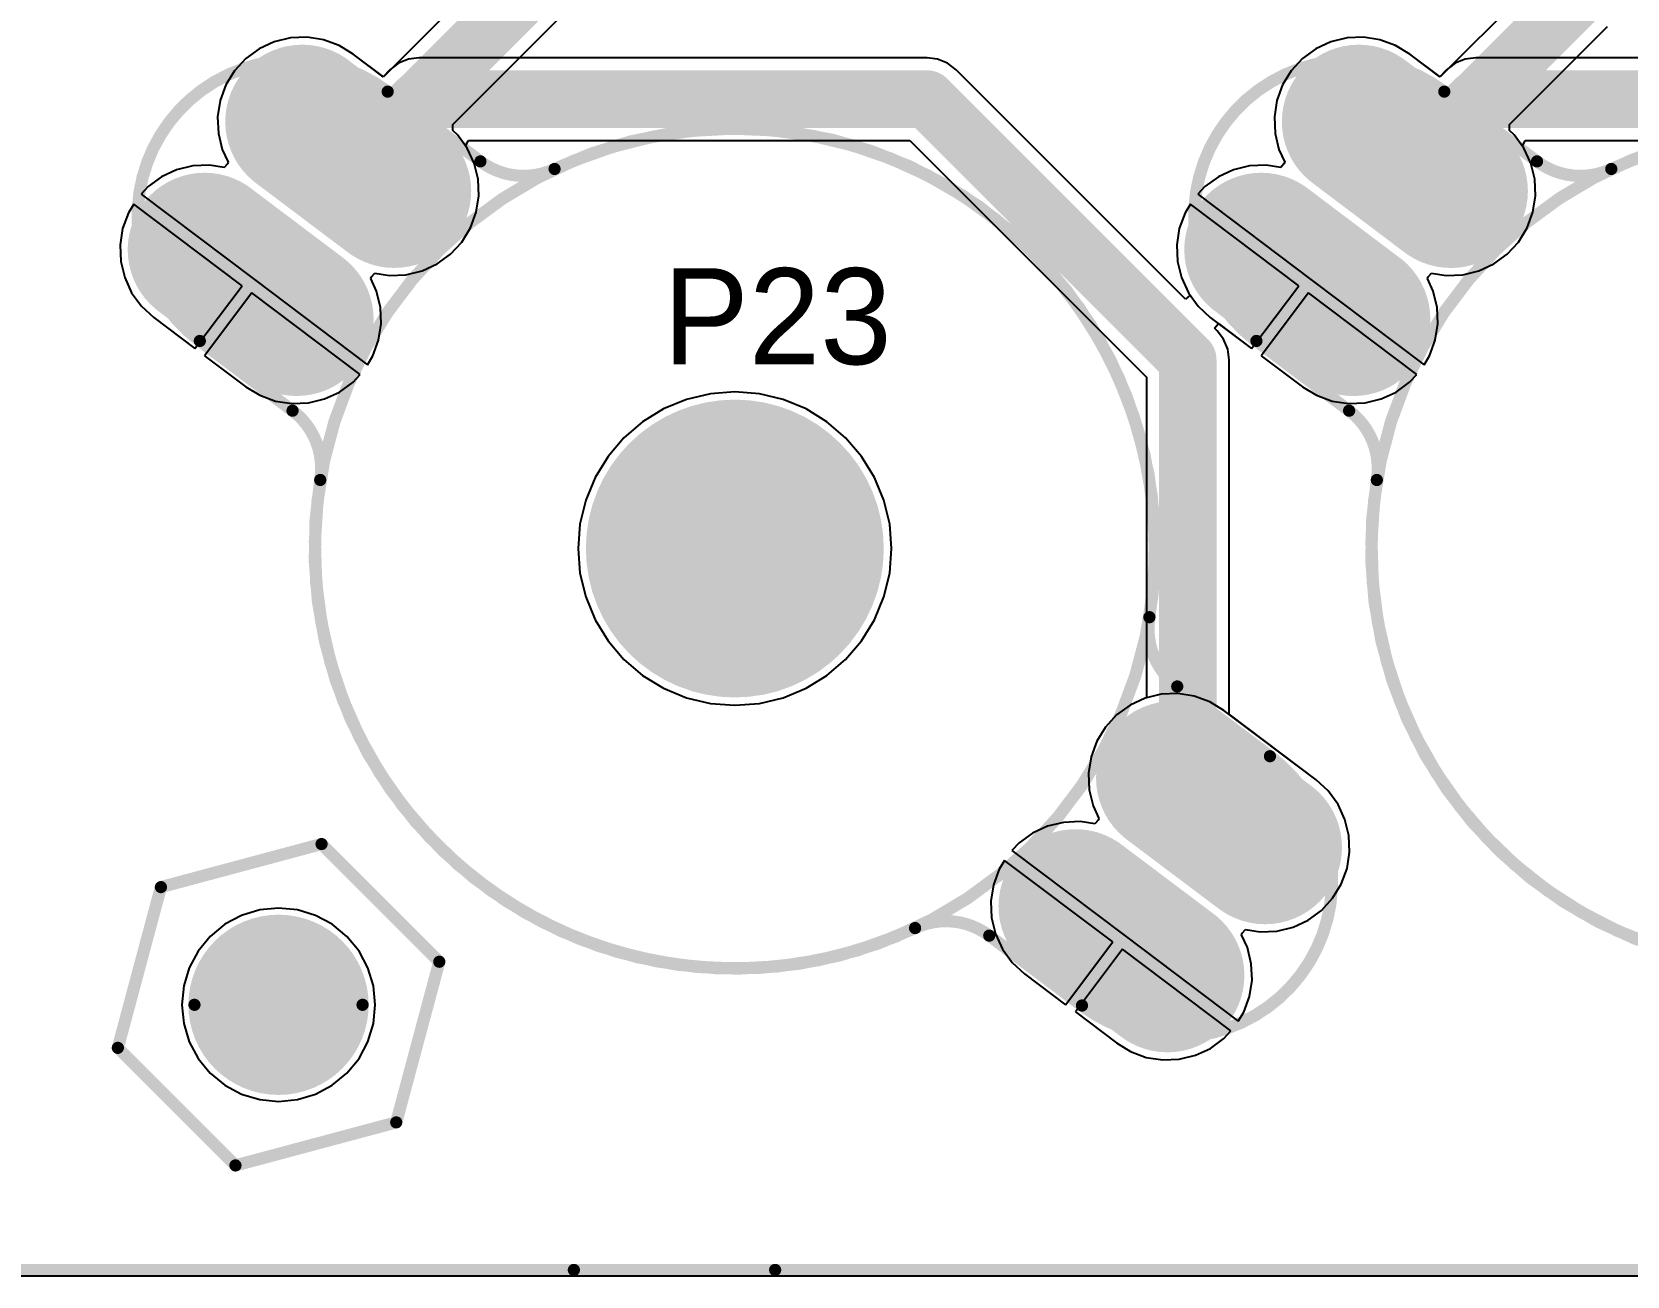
# Model space of a CAD drawing. Header units: millimetres. Extents: x -0.01 to 6.54, y 0.01 to 3.19.
# Drawn here: x 2.257 to 3.564, y 0.01 to 1.03 of the extents above; entities that cross this region are included whole.
import ezdxf

# ---------------------------------------------------------------- set-up
doc = ezdxf.new("R2010")
doc.units = ezdxf.units.MM
doc.header["$MEASUREMENT"] = 0
for name, color, linetype in [('BottomLayer', 5, 'Continuous'), ('BottomSolder', 6, 'Continuous'), ('Mechanical1', 6, 'Continuous'), ('MultiLayer', 9, 'Continuous'), ('PadHoleLayer', 156, 'Continuous'), ('TopLayer', 1, 'Continuous'), ('TopOverlay', 2, 'Continuous'), ('TopSolder', 216, 'Continuous'), ('ViaHoleLayer', 16, 'Continuous')]:
    doc.layers.add(name, color=color, linetype=linetype)

msp = doc.modelspace()

# ---------------------------------------------------------------- linework, layer by layer
at = {"layer": 'BottomLayer'}
for p, q in [((2.4553, 1.0221), (2.443, 1.0163)), ((2.4686, 1.0253), (2.4553, 1.0221)), ((2.4822, 1.0258), (2.4686, 1.0253)), ((2.4956, 1.0237), (2.4822, 1.0258)), ((2.5084, 1.0191), (2.4956, 1.0237)), ((3.3215, 1.0221), (3.3091, 1.0163)), ((3.3347, 1.0253), (3.3215, 1.0221)), ((3.3483, 1.0258), (3.3347, 1.0253)), ((3.3617, 1.0237), (3.3483, 1.0258)), ((3.3745, 1.0191), (3.3617, 1.0237)), ((2.432, 1.0083), (2.4228, 0.9983)), ((2.443, 1.0163), (2.432, 1.0083)), ((2.52, 1.012), (2.5084, 1.0191)), ((2.5446, 0.9934), (2.52, 1.012)), ((2.5653, 1.0078), (2.5571, 1.0044)), ((2.5741, 1.0089), (2.5653, 1.0078)), ((2.9904, 1.0089), (2.5741, 1.0089)), ((2.9991, 1.0078), (2.9904, 1.0089)), ((3.0073, 1.0044), (2.9991, 1.0078)), ((3.2982, 1.0083), (3.289, 0.9983)), ((3.3091, 1.0163), (3.2982, 1.0083)), ((3.3861, 1.012), (3.3745, 1.0191)), ((3.4107, 0.9934), (3.3861, 1.012)), ((3.4315, 1.0078), (3.4233, 1.0044)), ((3.4402, 1.0089), (3.4315, 1.0078)), ((3.8565, 1.0089), (3.4402, 1.0089)), ((2.4228, 0.9983), (2.4157, 0.9867)), ((2.5501, 0.999), (2.5446, 0.9934)), ((2.5571, 1.0044), (2.5501, 0.999)), ((3.0143, 0.999), (3.0073, 1.0044)), ((3.2022, 0.8111), (3.0143, 0.999)), ((3.289, 0.9983), (3.2819, 0.9867)), ((3.4163, 0.999), (3.4107, 0.9934)), ((3.4233, 1.0044), (3.4163, 0.999)), ((2.4157, 0.9867), (2.411, 0.9739)), ((3.2819, 0.9867), (3.2772, 0.9739)), ((2.411, 0.9739), (2.4089, 0.9605)), ((3.2772, 0.9739), (3.2751, 0.9605)), ((2.4089, 0.9605), (2.4095, 0.9469)), ((3.2751, 0.9605), (3.2757, 0.9469)), ((2.4095, 0.9469), (2.4127, 0.9337)), ((3.2757, 0.9469), (3.2789, 0.9337)), ((2.4127, 0.9337), (2.4175, 0.9234)), ((2.6122, 0.9366), (2.6145, 0.9411)), ((2.6135, 0.9349), (2.6122, 0.9366)), ((2.6192, 0.9226), (2.6135, 0.9349)), ((2.6145, 0.9411), (2.9763, 0.9411)), ((2.9763, 0.9411), (3.1702, 0.7472)), ((3.2789, 0.9337), (3.2836, 0.9234)), ((3.4784, 0.9366), (3.4806, 0.9411)), ((3.4796, 0.9349), (3.4784, 0.9366)), ((3.4853, 0.9226), (3.4796, 0.9349)), ((3.4806, 0.9411), (3.8424, 0.9411)), ((2.3753, 0.9171), (2.363, 0.9113)), ((2.3886, 0.9203), (2.3753, 0.9171)), ((2.4022, 0.9208), (2.3886, 0.9203)), ((2.4142, 0.919), (2.4022, 0.9208)), ((2.4169, 0.9219), (2.4142, 0.919)), ((2.4175, 0.9234), (2.4169, 0.9219)), ((2.6224, 0.9093), (2.6192, 0.9226)), ((3.2415, 0.9171), (3.2292, 0.9113)), ((3.2547, 0.9203), (3.2415, 0.9171)), ((3.2683, 0.9208), (3.2547, 0.9203)), ((3.2804, 0.919), (3.2683, 0.9208)), ((3.283, 0.9219), (3.2804, 0.919)), ((3.2836, 0.9234), (3.283, 0.9219)), ((3.4885, 0.9093), (3.4853, 0.9226)), ((2.352, 0.9033), (2.3462, 0.897)), ((2.363, 0.9113), (2.352, 0.9033)), ((2.623, 0.8958), (2.6224, 0.9093)), ((3.2182, 0.9033), (3.2124, 0.897)), ((3.2292, 0.9113), (3.2182, 0.9033)), ((3.4891, 0.8958), (3.4885, 0.9093)), ((2.3462, 0.897), (2.439, 0.8271)), ((2.6209, 0.8823), (2.623, 0.8958)), ((3.2124, 0.897), (3.3051, 0.8271)), ((3.487, 0.8823), (3.4891, 0.8958)), ((2.3357, 0.8817), (2.331, 0.8689)), ((2.3402, 0.889), (2.3357, 0.8817)), ((2.429, 0.8221), (2.3402, 0.889)), ((2.6162, 0.8695), (2.6209, 0.8823)), ((3.2019, 0.8817), (3.1972, 0.8689)), ((3.2063, 0.889), (3.2019, 0.8817)), ((3.2951, 0.8221), (3.2063, 0.889)), ((3.4823, 0.8695), (3.487, 0.8823)), ((2.331, 0.8689), (2.3289, 0.8555)), ((2.6091, 0.8579), (2.6162, 0.8695)), ((3.1972, 0.8689), (3.1951, 0.8555)), ((3.4752, 0.8579), (3.4823, 0.8695)), ((2.3289, 0.8555), (2.3295, 0.8419)), ((2.5999, 0.8479), (2.6091, 0.8579)), ((3.1951, 0.8555), (3.1957, 0.8419)), ((3.466, 0.8479), (3.4752, 0.8579)), ((2.3295, 0.8419), (2.3327, 0.8287)), ((2.5766, 0.8342), (2.5889, 0.8399)), ((2.5889, 0.8399), (2.5999, 0.8479)), ((3.1957, 0.8419), (3.1989, 0.8287)), ((3.4427, 0.8342), (3.455, 0.8399)), ((3.455, 0.8399), (3.466, 0.8479)), ((2.3327, 0.8287), (2.3384, 0.8163)), ((2.439, 0.8271), (2.5317, 0.7572)), ((2.5344, 0.8279), (2.535, 0.8293)), ((2.5392, 0.8176), (2.5344, 0.8279)), ((2.535, 0.8293), (2.5377, 0.8323)), ((2.5377, 0.8323), (2.5498, 0.8304)), ((2.5498, 0.8304), (2.5633, 0.831)), ((2.5633, 0.831), (2.5766, 0.8342)), ((3.1989, 0.8287), (3.2046, 0.8163)), ((3.3051, 0.8271), (3.3979, 0.7572)), ((3.4006, 0.8279), (3.4011, 0.8293)), ((3.4053, 0.8176), (3.4006, 0.8279)), ((3.4011, 0.8293), (3.4038, 0.8323)), ((3.4038, 0.8323), (3.4159, 0.8304)), ((3.4159, 0.8304), (3.4295, 0.831)), ((3.4295, 0.831), (3.4427, 0.8342)), ((2.3384, 0.8163), (2.3465, 0.8053)), ((2.3902, 0.7707), (2.429, 0.8221)), ((2.4369, 0.8161), (2.3982, 0.7647)), ((2.5257, 0.7492), (2.4369, 0.8161)), ((2.5424, 0.8043), (2.5392, 0.8176)), ((3.206, 0.8144), (3.2022, 0.8111)), ((3.2046, 0.8163), (3.206, 0.8144)), ((3.2563, 0.7707), (3.2951, 0.8221)), ((3.3031, 0.8161), (3.2643, 0.7647)), ((3.3918, 0.7492), (3.3031, 0.8161)), ((3.4085, 0.8043), (3.4053, 0.8176)), ((2.3465, 0.8053), (2.3565, 0.7961)), ((2.543, 0.7908), (2.5424, 0.8043)), ((3.4091, 0.7908), (3.4085, 0.8043)), ((2.3565, 0.7961), (2.3902, 0.7707)), ((2.5409, 0.7773), (2.543, 0.7908)), ((3.226, 0.7873), (3.2293, 0.7911)), ((3.2281, 0.7852), (3.226, 0.7873)), ((3.2335, 0.7782), (3.2281, 0.7852)), ((3.2293, 0.7911), (3.2563, 0.7707)), ((3.407, 0.7773), (3.4091, 0.7908)), ((2.5362, 0.7645), (2.5409, 0.7773)), ((3.2369, 0.77), (3.2335, 0.7782)), ((3.4023, 0.7645), (3.407, 0.7773)), ((2.3982, 0.7647), (2.4319, 0.7393)), ((2.5317, 0.7572), (2.5362, 0.7645)), ((3.238, 0.7613), (3.2369, 0.77)), ((3.238, 0.4707), (3.238, 0.7613)), ((3.2643, 0.7647), (3.2981, 0.7393)), ((3.3979, 0.7572), (3.4023, 0.7645)), ((2.5199, 0.7429), (2.5257, 0.7492)), ((3.1702, 0.7472), (3.1702, 0.4842)), ((3.386, 0.7429), (3.3918, 0.7492)), ((2.4319, 0.7393), (2.4435, 0.7322)), ((2.4966, 0.7292), (2.5089, 0.7349)), ((2.5089, 0.7349), (2.5199, 0.7429)), ((2.8128, 0.7335), (2.7931, 0.7288)), ((2.8329, 0.7351), (2.8128, 0.7335)), ((2.853, 0.7335), (2.8329, 0.7351)), ((2.8726, 0.7288), (2.853, 0.7335)), ((3.2981, 0.7393), (3.3097, 0.7322)), ((3.3627, 0.7292), (3.375, 0.7349)), ((3.375, 0.7349), (3.386, 0.7429)), ((2.4435, 0.7322), (2.4563, 0.7275)), ((2.4563, 0.7275), (2.4698, 0.7254)), ((2.4698, 0.7254), (2.4833, 0.726)), ((2.4833, 0.726), (2.4966, 0.7292)), ((2.7745, 0.7211), (2.7573, 0.7105)), ((2.7931, 0.7288), (2.7745, 0.7211)), ((2.8912, 0.7211), (2.8726, 0.7288)), ((2.9084, 0.7105), (2.8912, 0.7211)), ((3.3097, 0.7322), (3.3225, 0.7275)), ((3.3225, 0.7275), (3.3359, 0.7254)), ((3.3359, 0.7254), (3.3495, 0.726)), ((3.3495, 0.726), (3.3627, 0.7292)), ((2.7573, 0.7105), (2.742, 0.6974)), ((2.9237, 0.6974), (2.9084, 0.7105)), ((2.742, 0.6974), (2.7289, 0.6821)), ((2.9368, 0.6821), (2.9237, 0.6974)), ((2.7289, 0.6821), (2.7184, 0.6649)), ((2.9474, 0.6649), (2.9368, 0.6821)), ((2.7184, 0.6649), (2.7106, 0.6463)), ((2.9551, 0.6463), (2.9474, 0.6649)), ((2.7106, 0.6463), (2.7059, 0.6267)), ((2.9598, 0.6267), (2.9551, 0.6463)), ((2.7059, 0.6267), (2.7044, 0.6066)), ((2.9614, 0.6066), (2.9598, 0.6267)), ((2.7044, 0.6066), (2.7059, 0.5865)), ((2.9598, 0.5865), (2.9614, 0.6066)), ((2.7059, 0.5865), (2.7106, 0.5669)), ((2.9551, 0.5669), (2.9598, 0.5865)), ((2.7106, 0.5669), (2.7184, 0.5482)), ((2.9474, 0.5482), (2.9551, 0.5669)), ((2.7184, 0.5482), (2.7289, 0.531)), ((2.9368, 0.531), (2.9474, 0.5482)), ((2.7289, 0.531), (2.742, 0.5157)), ((2.9237, 0.5157), (2.9368, 0.531)), ((2.742, 0.5157), (2.7573, 0.5026)), ((2.9084, 0.5026), (2.9237, 0.5157)), ((2.7573, 0.5026), (2.7745, 0.4921)), ((2.8912, 0.4921), (2.9084, 0.5026)), ((2.7745, 0.4921), (2.7931, 0.4843)), ((2.7931, 0.4843), (2.8128, 0.4796)), ((2.853, 0.4796), (2.8726, 0.4843)), ((2.8726, 0.4843), (2.8912, 0.4921)), ((3.1692, 0.4839), (3.1568, 0.4782)), ((3.1702, 0.4842), (3.1692, 0.4839)), ((2.8128, 0.4796), (2.8329, 0.4781)), ((2.8329, 0.4781), (2.853, 0.4796)), ((3.1568, 0.4782), (3.1458, 0.4702)), ((3.1366, 0.4602), (3.1295, 0.4486)), ((3.1458, 0.4702), (3.1366, 0.4602)), ((3.3093, 0.417), (3.238, 0.4707)), ((3.1295, 0.4486), (3.1249, 0.4358)), ((3.1249, 0.4358), (3.1228, 0.4224)), ((3.1228, 0.4224), (3.1233, 0.4088)), ((3.1233, 0.4088), (3.1265, 0.3956)), ((3.3193, 0.4078), (3.3093, 0.417)), ((3.3273, 0.3968), (3.3193, 0.4078)), ((3.1265, 0.3956), (3.1313, 0.3852)), ((3.333, 0.3844), (3.3273, 0.3968)), ((3.1024, 0.3821), (3.0892, 0.3789)), ((3.116, 0.3827), (3.1024, 0.3821)), ((3.128, 0.3808), (3.116, 0.3827)), ((3.1307, 0.3838), (3.128, 0.3808)), ((3.1313, 0.3852), (3.1307, 0.3838)), ((3.3362, 0.3712), (3.333, 0.3844)), ((3.0768, 0.3732), (3.0658, 0.3652)), ((3.0892, 0.3789), (3.0768, 0.3732)), ((3.3368, 0.3576), (3.3362, 0.3712)), ((3.0658, 0.3652), (3.06, 0.3589)), ((3.06, 0.3589), (3.1528, 0.289)), ((3.3347, 0.3442), (3.3368, 0.3576)), ((3.0495, 0.3436), (3.0449, 0.3308)), ((3.054, 0.3509), (3.0495, 0.3436)), ((3.1428, 0.284), (3.054, 0.3509)), ((3.33, 0.3314), (3.3347, 0.3442)), ((3.0449, 0.3308), (3.0428, 0.3174)), ((3.3229, 0.3198), (3.33, 0.3314)), ((3.0428, 0.3174), (3.0433, 0.3038)), ((3.3137, 0.3098), (3.3229, 0.3198)), ((2.4285, 0.3058), (2.4148, 0.2985)), ((2.4434, 0.3103), (2.4285, 0.3058)), ((2.4588, 0.3118), (2.4434, 0.3103)), ((2.4743, 0.3103), (2.4588, 0.3118)), ((2.4892, 0.3058), (2.4743, 0.3103)), ((2.5029, 0.2985), (2.4892, 0.3058)), ((3.0433, 0.3038), (3.0465, 0.2906)), ((3.2904, 0.2961), (3.3027, 0.3018)), ((3.3027, 0.3018), (3.3137, 0.3098)), ((2.4028, 0.2886), (2.3929, 0.2766)), ((2.4148, 0.2985), (2.4028, 0.2886)), ((2.5149, 0.2886), (2.5029, 0.2985)), ((2.5248, 0.2766), (2.5149, 0.2886)), ((3.0465, 0.2906), (3.0522, 0.2782)), ((3.1528, 0.289), (3.2455, 0.2191)), ((3.2482, 0.2898), (3.2488, 0.2912)), ((3.253, 0.2794), (3.2482, 0.2898)), ((3.2488, 0.2912), (3.2515, 0.2942)), ((3.2515, 0.2942), (3.2636, 0.2923)), ((3.2636, 0.2923), (3.2772, 0.2929)), ((3.2772, 0.2929), (3.2904, 0.2961)), ((2.3929, 0.2766), (2.3856, 0.2629)), ((2.5321, 0.2629), (2.5248, 0.2766)), ((3.0522, 0.2782), (3.0603, 0.2672)), ((3.104, 0.2326), (3.1428, 0.284)), ((3.1507, 0.278), (3.112, 0.2266)), ((3.2395, 0.2111), (3.1507, 0.278)), ((3.2562, 0.2662), (3.253, 0.2794)), ((2.3856, 0.2629), (2.3811, 0.248)), ((2.5366, 0.248), (2.5321, 0.2629)), ((3.0603, 0.2672), (3.0703, 0.258)), ((3.2568, 0.2526), (3.2562, 0.2662)), ((3.0703, 0.258), (3.104, 0.2326)), ((3.2547, 0.2392), (3.2568, 0.2526)), ((2.3811, 0.248), (2.3796, 0.2325)), ((2.5381, 0.2325), (2.5366, 0.248)), ((3.25, 0.2264), (3.2547, 0.2392)), ((2.3796, 0.2325), (2.3811, 0.2171)), ((2.5366, 0.2171), (2.5381, 0.2325)), ((3.112, 0.2266), (3.1457, 0.2012)), ((3.2455, 0.2191), (3.25, 0.2264)), ((2.3811, 0.2171), (2.3856, 0.2022)), ((2.5321, 0.2022), (2.5366, 0.2171)), ((3.2337, 0.2048), (3.2395, 0.2111)), ((2.3856, 0.2022), (2.3929, 0.1885)), ((2.5248, 0.1885), (2.5321, 0.2022)), ((3.1457, 0.2012), (3.1573, 0.1941)), ((3.2104, 0.1911), (3.2227, 0.1968)), ((3.2227, 0.1968), (3.2337, 0.2048)), ((2.3929, 0.1885), (2.4028, 0.1765)), ((2.5149, 0.1765), (2.5248, 0.1885)), ((3.1573, 0.1941), (3.1701, 0.1894)), ((3.1701, 0.1894), (3.1836, 0.1873)), ((3.1836, 0.1873), (3.1972, 0.1879)), ((3.1972, 0.1879), (3.2104, 0.1911)), ((2.4028, 0.1765), (2.4148, 0.1666)), ((2.5029, 0.1666), (2.5149, 0.1765)), ((2.4148, 0.1666), (2.4285, 0.1593)), ((2.4285, 0.1593), (2.4434, 0.1548)), ((2.4743, 0.1548), (2.4892, 0.1593)), ((2.4892, 0.1593), (2.5029, 0.1666)), ((2.4434, 0.1548), (2.4588, 0.1533)), ((2.4588, 0.1533), (2.4743, 0.1548)), ((2.7009, 0.0101), (1.99, 0.0101)), ((4.145, 0.0101), (2.7009, 0.0101))]:
    msp.add_line(p, q, dxfattribs=at)
for points, const_width in [([(2.4782, 0.9566), (2.5537, 0.8997)], 0.1181), ([(3.3444, 0.9566), (3.4198, 0.8997)], 0.1181), ([(2.5272, 0.9281), (2.5741, 0.975)], 0.0472), ([(2.5741, 0.975), (2.9904, 0.975)], 0.0472), ([(2.9904, 0.975), (3.2041, 0.7613)], 0.0472), ([(3.3934, 0.9281), (3.4402, 0.975)], 0.0472), ([(3.4402, 0.975), (3.8565, 0.975)], 0.0472), ([(2.516, 0.9267), (2.516, 0.9281)], 0.0472), ([(2.516, 0.9281), (2.5272, 0.9281)], 0.0472), ([(3.3821, 0.9281), (3.3934, 0.9281)], 0.0472), ([(3.3821, 0.9267), (3.3821, 0.9281)], 0.0472), ([(2.3982, 0.8516), (2.4737, 0.7947)], 0.1181), ([(3.2644, 0.8516), (3.3398, 0.7947)], 0.1181), ([(3.2041, 0.4142), (3.2041, 0.7613)], 0.0472), ([(3.2675, 0.3616), (3.192, 0.4184)], 0.1181), ([(3.2041, 0.4142), (3.2298, 0.3885)], 0.0472), ([(3.1875, 0.2566), (3.112, 0.3134)], 0.1181)]:
    msp.add_lwpolyline(points, dxfattribs=dict(at, const_width=const_width))
for points, const_width in [([(2.4487, 0.9566, 1), (2.5078, 0.9566, 1)], 0.0591), ([(3.3148, 0.9566, 1), (3.3739, 0.9566, 1)], 0.0591), ([(2.5623, 0.975, 1), (2.5859, 0.975, 1)], 0.0236), ([(2.5623, 0.975, 1), (2.5859, 0.975, 1)], 0.0236), ([(2.9785, 0.975, 1), (3.0022, 0.975, 1)], 0.0236), ([(2.9785, 0.975, 1), (3.0022, 0.975, 1)], 0.0236), ([(3.4284, 0.975, 1), (3.452, 0.975, 1)], 0.0236), ([(3.4284, 0.975, 1), (3.452, 0.975, 1)], 0.0236), ([(2.5242, 0.8997, 1), (2.5832, 0.8997, 1)], 0.0591), ([(3.3903, 0.8997, 1), (3.4494, 0.8997, 1)], 0.0591), ([(2.5041, 0.9281, 1), (2.5278, 0.9281, 1)], 0.0236), ([(2.5041, 0.9281, 1), (2.5278, 0.9281, 1)], 0.0236), ([(2.5041, 0.9267, 1), (2.5278, 0.9267, 1)], 0.0236), ([(2.5154, 0.9281, 1), (2.539, 0.9281, 1)], 0.0236), ([(2.5154, 0.9281, 1), (2.539, 0.9281, 1)], 0.0236), ([(3.3703, 0.9281, 1), (3.3939, 0.9281, 1)], 0.0236), ([(3.3703, 0.9281, 1), (3.3939, 0.9281, 1)], 0.0236), ([(3.3703, 0.9267, 1), (3.3939, 0.9267, 1)], 0.0236), ([(3.3815, 0.9281, 1), (3.4052, 0.9281, 1)], 0.0236), ([(3.3815, 0.9281, 1), (3.4052, 0.9281, 1)], 0.0236), ([(2.3687, 0.8516, 1), (2.4278, 0.8516, 1)], 0.0591), ([(3.2348, 0.8516, 1), (3.2939, 0.8516, 1)], 0.0591), ([(2.4442, 0.7947, 1), (2.5032, 0.7947, 1)], 0.0591), ([(3.3103, 0.7947, 1), (3.3694, 0.7947, 1)], 0.0591), ([(3.1923, 0.7613, 1), (3.2159, 0.7613, 1)], 0.0236), ([(3.1923, 0.7613, 1), (3.2159, 0.7613, 1)], 0.0236), ([(2.7738, 0.6066, 1), (2.8919, 0.6066, 1)], 0.1181), ([(3.1625, 0.4184, 1), (3.2216, 0.4184, 1)], 0.0591), ([(3.1923, 0.4142, 1), (3.2159, 0.4142, 1)], 0.0236), ([(3.1923, 0.4142, 1), (3.2159, 0.4142, 1)], 0.0236), ([(3.238, 0.3616, 1), (3.297, 0.3616, 1)], 0.0591), ([(3.218, 0.3885, 1), (3.2416, 0.3885, 1)], 0.0236), ([(3.0825, 0.3134, 1), (3.1416, 0.3134, 1)], 0.0591), ([(3.158, 0.2566, 1), (3.217, 0.2566, 1)], 0.0591), ([(2.4244, 0.2325, 1), (2.4933, 0.2325, 1)], 0.0689)]:
    msp.add_lwpolyline(points, format="xyb", close=True, dxfattribs=dict(at, const_width=const_width))
at = {"layer": 'BottomSolder', "const_width": 0.1261}
for points in [[(2.4782, 0.9566), (2.5537, 0.8997)], [(3.3444, 0.9566), (3.4198, 0.8997)], [(2.3982, 0.8516), (2.4737, 0.7947)], [(3.2644, 0.8516), (3.3398, 0.7947)], [(3.2675, 0.3616), (3.192, 0.4184)], [(3.1875, 0.2566), (3.112, 0.3134)]]:
    msp.add_lwpolyline(points, dxfattribs=at)
at = {"layer": 'BottomSolder'}
for points, const_width in [([(2.4467, 0.9566, 1), (2.5098, 0.9566, 1)], 0.0631), ([(3.3128, 0.9566, 1), (3.3759, 0.9566, 1)], 0.0631), ([(2.5222, 0.8997, 1), (2.5852, 0.8997, 1)], 0.0631), ([(3.3883, 0.8997, 1), (3.4514, 0.8997, 1)], 0.0631), ([(2.3667, 0.8516, 1), (2.4298, 0.8516, 1)], 0.0631), ([(3.2328, 0.8516, 1), (3.2959, 0.8516, 1)], 0.0631), ([(2.4422, 0.7947, 1), (2.5052, 0.7947, 1)], 0.0631), ([(3.3083, 0.7947, 1), (3.3714, 0.7947, 1)], 0.0631), ([(2.7718, 0.6066, 1), (2.8939, 0.6066, 1)], 0.1221), ([(3.1605, 0.4184, 1), (3.2236, 0.4184, 1)], 0.0631), ([(3.236, 0.3616, 1), (3.299, 0.3616, 1)], 0.0631), ([(3.0805, 0.3134, 1), (3.1436, 0.3134, 1)], 0.0631), ([(3.156, 0.2566, 1), (3.219, 0.2566, 1)], 0.0631), ([(2.4224, 0.2325, 1), (2.4953, 0.2325, 1)], 0.0729)]:
    msp.add_lwpolyline(points, format="xyb", close=True, dxfattribs=dict(at, const_width=const_width))
at = {"layer": 'Mechanical1', "const_width": 0.01}
for points in [[(1.4219, 0.0151), (2.8659, 0.0151)], [(2.7009, 0.0151), (4.145, 0.0151)]]:
    msp.add_lwpolyline(points, dxfattribs=at)
at = {"layer": 'Mechanical1', "const_width": 0.005}
for points in [[(2.6984, 0.0151, 1), (2.7034, 0.0151, 1)], [(2.8634, 0.0151, 1), (2.8684, 0.0151, 1)]]:
    msp.add_lwpolyline(points, format="xyb", close=True, dxfattribs=at)
at = {"layer": 'MultiLayer', "const_width": 0.1181}
for points in [[(2.4782, 0.9566), (2.5537, 0.8997)], [(3.3444, 0.9566), (3.4198, 0.8997)], [(2.3982, 0.8516), (2.4737, 0.7947)], [(3.2644, 0.8516), (3.3398, 0.7947)], [(3.2675, 0.3616), (3.192, 0.4184)], [(3.1875, 0.2566), (3.112, 0.3134)]]:
    msp.add_lwpolyline(points, dxfattribs=at)
at = {"layer": 'MultiLayer'}
for points, const_width in [([(2.4487, 0.9566, 1), (2.5078, 0.9566, 1)], 0.0591), ([(3.3148, 0.9566, 1), (3.3739, 0.9566, 1)], 0.0591), ([(2.5242, 0.8997, 1), (2.5832, 0.8997, 1)], 0.0591), ([(3.3903, 0.8997, 1), (3.4494, 0.8997, 1)], 0.0591), ([(2.3687, 0.8516, 1), (2.4278, 0.8516, 1)], 0.0591), ([(3.2348, 0.8516, 1), (3.2939, 0.8516, 1)], 0.0591), ([(2.4442, 0.7947, 1), (2.5032, 0.7947, 1)], 0.0591), ([(3.3103, 0.7947, 1), (3.3694, 0.7947, 1)], 0.0591), ([(2.7738, 0.6066, 1), (2.8919, 0.6066, 1)], 0.1181), ([(3.1625, 0.4184, 1), (3.2216, 0.4184, 1)], 0.0591), ([(3.238, 0.3616, 1), (3.297, 0.3616, 1)], 0.0591), ([(3.0825, 0.3134, 1), (3.1416, 0.3134, 1)], 0.0591), ([(3.158, 0.2566, 1), (3.217, 0.2566, 1)], 0.0591), ([(2.4244, 0.2325, 1), (2.4933, 0.2325, 1)], 0.0689)]:
    msp.add_lwpolyline(points, format="xyb", close=True, dxfattribs=dict(at, const_width=const_width))
at = {"layer": 'PadHoleLayer', "const_width": 0.0197}
for points in [[(2.5061, 0.9281, 1), (2.5258, 0.9281, 1)], [(3.3723, 0.9281, 1), (3.3919, 0.9281, 1)], [(2.4261, 0.8231, 1), (2.4458, 0.8231, 1)], [(3.2923, 0.8231, 1), (3.3119, 0.8231, 1)], [(3.2199, 0.39, 1), (3.2396, 0.39, 1)], [(3.1399, 0.285, 1), (3.1596, 0.285, 1)]]:
    msp.add_lwpolyline(points, format="xyb", close=True, dxfattribs=at)
at = {"layer": 'TopLayer'}
for p, q in [((2.6352, 1.0837), (2.5448, 0.9933)), ((3.4902, 1.0725), (3.4109, 0.9933)), ((2.6017, 0.9543), (2.6931, 1.0457)), ((3.4678, 0.9543), (3.5481, 1.0345)), ((2.4553, 1.0221), (2.443, 1.0163)), ((2.4686, 1.0253), (2.4553, 1.0221)), ((2.4822, 1.0258), (2.4686, 1.0253)), ((2.4956, 1.0237), (2.4822, 1.0258)), ((2.5084, 1.0191), (2.4956, 1.0237)), ((3.3215, 1.0221), (3.3091, 1.0163)), ((3.3347, 1.0253), (3.3215, 1.0221)), ((3.3483, 1.0258), (3.3347, 1.0253)), ((3.3617, 1.0237), (3.3483, 1.0258)), ((3.3745, 1.0191), (3.3617, 1.0237)), ((2.432, 1.0083), (2.4228, 0.9983)), ((2.443, 1.0163), (2.432, 1.0083)), ((2.52, 1.012), (2.5084, 1.0191)), ((2.5448, 0.9933), (2.52, 1.012)), ((3.2982, 1.0083), (3.289, 0.9983)), ((3.3091, 1.0163), (3.2982, 1.0083)), ((3.3861, 1.012), (3.3745, 1.0191)), ((3.4109, 0.9933), (3.3861, 1.012)), ((2.4228, 0.9983), (2.4157, 0.9867)), ((3.289, 0.9983), (3.2819, 0.9867)), ((2.4157, 0.9867), (2.411, 0.9739)), ((3.2819, 0.9867), (3.2772, 0.9739)), ((2.411, 0.9739), (2.4089, 0.9605)), ((3.2772, 0.9739), (3.2751, 0.9605)), ((2.4089, 0.9605), (2.4095, 0.9469)), ((3.2751, 0.9605), (3.2757, 0.9469)), ((2.4095, 0.9469), (2.4127, 0.9337)), ((2.6018, 0.9493), (2.6017, 0.9543)), ((2.6055, 0.9459), (2.6018, 0.9493)), ((2.6135, 0.9349), (2.6055, 0.9459)), ((3.2757, 0.9469), (3.2789, 0.9337)), ((3.4679, 0.9493), (3.4678, 0.9543)), ((3.4716, 0.9459), (3.4679, 0.9493)), ((3.4796, 0.9349), (3.4716, 0.9459)), ((2.4127, 0.9337), (2.4175, 0.9234)), ((2.6192, 0.9226), (2.6135, 0.9349)), ((3.2789, 0.9337), (3.2836, 0.9234)), ((3.4853, 0.9226), (3.4796, 0.9349)), ((2.3753, 0.9171), (2.363, 0.9113)), ((2.3886, 0.9203), (2.3753, 0.9171)), ((2.4022, 0.9208), (2.3886, 0.9203)), ((2.4142, 0.919), (2.4022, 0.9208)), ((2.4169, 0.9219), (2.4142, 0.919)), ((2.4175, 0.9234), (2.4169, 0.9219)), ((2.6224, 0.9093), (2.6192, 0.9226)), ((3.2415, 0.9171), (3.2292, 0.9113)), ((3.2547, 0.9203), (3.2415, 0.9171)), ((3.2683, 0.9208), (3.2547, 0.9203)), ((3.2804, 0.919), (3.2683, 0.9208)), ((3.283, 0.9219), (3.2804, 0.919)), ((3.2836, 0.9234), (3.283, 0.9219)), ((3.4885, 0.9093), (3.4853, 0.9226)), ((2.352, 0.9033), (2.3462, 0.897)), ((2.363, 0.9113), (2.352, 0.9033)), ((2.623, 0.8958), (2.6224, 0.9093)), ((3.2182, 0.9033), (3.2124, 0.897)), ((3.2292, 0.9113), (3.2182, 0.9033)), ((3.4891, 0.8958), (3.4885, 0.9093)), ((2.3462, 0.897), (2.439, 0.8271)), ((2.6209, 0.8823), (2.623, 0.8958)), ((3.2124, 0.897), (3.3051, 0.8271)), ((3.487, 0.8823), (3.4891, 0.8958)), ((2.3357, 0.8817), (2.331, 0.8689)), ((2.3402, 0.889), (2.3357, 0.8817)), ((2.429, 0.8221), (2.3402, 0.889)), ((2.6162, 0.8695), (2.6209, 0.8823)), ((3.2019, 0.8817), (3.1972, 0.8689)), ((3.2063, 0.889), (3.2019, 0.8817)), ((3.2951, 0.8221), (3.2063, 0.889)), ((3.4823, 0.8695), (3.487, 0.8823)), ((2.331, 0.8689), (2.3289, 0.8555)), ((2.6091, 0.8579), (2.6162, 0.8695)), ((3.1972, 0.8689), (3.1951, 0.8555)), ((3.4752, 0.8579), (3.4823, 0.8695)), ((2.3289, 0.8555), (2.3295, 0.8419)), ((2.5999, 0.8479), (2.6091, 0.8579)), ((3.1951, 0.8555), (3.1957, 0.8419)), ((3.466, 0.8479), (3.4752, 0.8579)), ((2.3295, 0.8419), (2.3327, 0.8287)), ((2.5766, 0.8342), (2.5889, 0.8399)), ((2.5889, 0.8399), (2.5999, 0.8479)), ((3.1957, 0.8419), (3.1989, 0.8287)), ((3.4427, 0.8342), (3.455, 0.8399)), ((3.455, 0.8399), (3.466, 0.8479)), ((2.3327, 0.8287), (2.3384, 0.8163)), ((2.439, 0.8271), (2.5317, 0.7572)), ((2.5344, 0.8279), (2.535, 0.8293)), ((2.5392, 0.8176), (2.5344, 0.8279)), ((2.535, 0.8293), (2.5377, 0.8323)), ((2.5377, 0.8323), (2.5498, 0.8304)), ((2.5498, 0.8304), (2.5633, 0.831)), ((2.5633, 0.831), (2.5766, 0.8342)), ((3.1989, 0.8287), (3.2046, 0.8163)), ((3.3051, 0.8271), (3.3979, 0.7572)), ((3.4006, 0.8279), (3.4011, 0.8293)), ((3.4053, 0.8176), (3.4006, 0.8279)), ((3.4011, 0.8293), (3.4038, 0.8323)), ((3.4038, 0.8323), (3.4159, 0.8304)), ((3.4159, 0.8304), (3.4295, 0.831)), ((3.4295, 0.831), (3.4427, 0.8342)), ((2.3384, 0.8163), (2.3465, 0.8053)), ((2.3902, 0.7707), (2.429, 0.8221)), ((2.4369, 0.8161), (2.3982, 0.7647)), ((2.5257, 0.7492), (2.4369, 0.8161)), ((2.5424, 0.8043), (2.5392, 0.8176)), ((3.2046, 0.8163), (3.2126, 0.8053)), ((3.2563, 0.7707), (3.2951, 0.8221)), ((3.3031, 0.8161), (3.2643, 0.7647)), ((3.3918, 0.7492), (3.3031, 0.8161)), ((3.4085, 0.8043), (3.4053, 0.8176)), ((2.3465, 0.8053), (2.3565, 0.7961)), ((2.543, 0.7908), (2.5424, 0.8043)), ((3.2126, 0.8053), (3.2226, 0.7961)), ((3.4091, 0.7908), (3.4085, 0.8043)), ((2.3565, 0.7961), (2.3902, 0.7707)), ((2.5409, 0.7773), (2.543, 0.7908)), ((3.2226, 0.7961), (3.2563, 0.7707)), ((3.407, 0.7773), (3.4091, 0.7908)), ((2.5362, 0.7645), (2.5409, 0.7773)), ((3.4023, 0.7645), (3.407, 0.7773)), ((2.3982, 0.7647), (2.4319, 0.7393)), ((2.5317, 0.7572), (2.5362, 0.7645)), ((3.2643, 0.7647), (3.2981, 0.7393)), ((3.3979, 0.7572), (3.4023, 0.7645)), ((2.5199, 0.7429), (2.5257, 0.7492)), ((3.386, 0.7429), (3.3918, 0.7492)), ((2.4319, 0.7393), (2.4435, 0.7322)), ((2.4966, 0.7292), (2.5089, 0.7349)), ((2.5089, 0.7349), (2.5199, 0.7429)), ((2.8128, 0.7335), (2.7931, 0.7288)), ((2.8329, 0.7351), (2.8128, 0.7335)), ((2.853, 0.7335), (2.8329, 0.7351)), ((2.8726, 0.7288), (2.853, 0.7335)), ((3.2981, 0.7393), (3.3097, 0.7322)), ((3.3627, 0.7292), (3.375, 0.7349)), ((3.375, 0.7349), (3.386, 0.7429)), ((2.4435, 0.7322), (2.4563, 0.7275)), ((2.4563, 0.7275), (2.4698, 0.7254)), ((2.4698, 0.7254), (2.4833, 0.726)), ((2.4833, 0.726), (2.4966, 0.7292)), ((2.7745, 0.7211), (2.7573, 0.7105)), ((2.7931, 0.7288), (2.7745, 0.7211)), ((2.8912, 0.7211), (2.8726, 0.7288)), ((2.9084, 0.7105), (2.8912, 0.7211)), ((3.3097, 0.7322), (3.3225, 0.7275)), ((3.3225, 0.7275), (3.3359, 0.7254)), ((3.3359, 0.7254), (3.3495, 0.726)), ((3.3495, 0.726), (3.3627, 0.7292)), ((2.7573, 0.7105), (2.742, 0.6974)), ((2.9237, 0.6974), (2.9084, 0.7105)), ((2.742, 0.6974), (2.7289, 0.6821)), ((2.9368, 0.6821), (2.9237, 0.6974)), ((2.7289, 0.6821), (2.7184, 0.6649)), ((2.9474, 0.6649), (2.9368, 0.6821)), ((2.7184, 0.6649), (2.7106, 0.6463)), ((2.9551, 0.6463), (2.9474, 0.6649)), ((2.7106, 0.6463), (2.7059, 0.6267)), ((2.9598, 0.6267), (2.9551, 0.6463)), ((2.7059, 0.6267), (2.7044, 0.6066)), ((2.9614, 0.6066), (2.9598, 0.6267)), ((2.7044, 0.6066), (2.7059, 0.5865)), ((2.9598, 0.5865), (2.9614, 0.6066)), ((2.7059, 0.5865), (2.7106, 0.5669)), ((2.9551, 0.5669), (2.9598, 0.5865)), ((2.7106, 0.5669), (2.7184, 0.5482)), ((2.9474, 0.5482), (2.9551, 0.5669)), ((2.7184, 0.5482), (2.7289, 0.531)), ((2.9368, 0.531), (2.9474, 0.5482)), ((2.7289, 0.531), (2.742, 0.5157)), ((2.9237, 0.5157), (2.9368, 0.531)), ((2.742, 0.5157), (2.7573, 0.5026)), ((2.9084, 0.5026), (2.9237, 0.5157)), ((2.7573, 0.5026), (2.7745, 0.4921)), ((2.8912, 0.4921), (2.9084, 0.5026)), ((2.7745, 0.4921), (2.7931, 0.4843)), ((2.7931, 0.4843), (2.8128, 0.4796)), ((2.853, 0.4796), (2.8726, 0.4843)), ((2.8726, 0.4843), (2.8912, 0.4921)), ((3.1692, 0.4839), (3.1568, 0.4782)), ((3.1824, 0.4871), (3.1692, 0.4839)), ((3.196, 0.4877), (3.1824, 0.4871)), ((3.2094, 0.4856), (3.196, 0.4877)), ((3.2222, 0.4809), (3.2094, 0.4856)), ((2.8128, 0.4796), (2.8329, 0.4781)), ((2.8329, 0.4781), (2.853, 0.4796)), ((3.1568, 0.4782), (3.1458, 0.4702)), ((3.2338, 0.4738), (3.2222, 0.4809)), ((3.3093, 0.417), (3.2338, 0.4738)), ((3.1366, 0.4602), (3.1295, 0.4486)), ((3.1458, 0.4702), (3.1366, 0.4602)), ((3.1295, 0.4486), (3.1249, 0.4358)), ((3.1249, 0.4358), (3.1228, 0.4224)), ((3.1228, 0.4224), (3.1233, 0.4088)), ((3.1233, 0.4088), (3.1265, 0.3956)), ((3.3193, 0.4078), (3.3093, 0.417)), ((3.3273, 0.3968), (3.3193, 0.4078)), ((3.1265, 0.3956), (3.1313, 0.3852)), ((3.333, 0.3844), (3.3273, 0.3968)), ((3.1024, 0.3821), (3.0892, 0.3789)), ((3.116, 0.3827), (3.1024, 0.3821)), ((3.128, 0.3808), (3.116, 0.3827)), ((3.1307, 0.3838), (3.128, 0.3808)), ((3.1313, 0.3852), (3.1307, 0.3838)), ((3.3362, 0.3712), (3.333, 0.3844)), ((3.0768, 0.3732), (3.0658, 0.3652)), ((3.0892, 0.3789), (3.0768, 0.3732)), ((3.3368, 0.3576), (3.3362, 0.3712)), ((3.0658, 0.3652), (3.06, 0.3589)), ((3.06, 0.3589), (3.1528, 0.289)), ((3.3347, 0.3442), (3.3368, 0.3576)), ((3.0495, 0.3436), (3.0449, 0.3308)), ((3.054, 0.3509), (3.0495, 0.3436)), ((3.1428, 0.284), (3.054, 0.3509)), ((3.33, 0.3314), (3.3347, 0.3442)), ((3.0449, 0.3308), (3.0428, 0.3174)), ((3.3229, 0.3198), (3.33, 0.3314)), ((3.0428, 0.3174), (3.0433, 0.3038)), ((3.3137, 0.3098), (3.3229, 0.3198)), ((2.4285, 0.3058), (2.4148, 0.2985)), ((2.4434, 0.3103), (2.4285, 0.3058)), ((2.4588, 0.3118), (2.4434, 0.3103)), ((2.4743, 0.3103), (2.4588, 0.3118)), ((2.4892, 0.3058), (2.4743, 0.3103)), ((2.5029, 0.2985), (2.4892, 0.3058)), ((3.0433, 0.3038), (3.0465, 0.2906)), ((3.2904, 0.2961), (3.3027, 0.3018)), ((3.3027, 0.3018), (3.3137, 0.3098)), ((2.4028, 0.2886), (2.3929, 0.2766)), ((2.4148, 0.2985), (2.4028, 0.2886)), ((2.5149, 0.2886), (2.5029, 0.2985)), ((2.5248, 0.2766), (2.5149, 0.2886)), ((3.0465, 0.2906), (3.0522, 0.2782)), ((3.1528, 0.289), (3.2455, 0.2191)), ((3.2482, 0.2898), (3.2488, 0.2912)), ((3.253, 0.2794), (3.2482, 0.2898)), ((3.2488, 0.2912), (3.2515, 0.2942)), ((3.2515, 0.2942), (3.2636, 0.2923)), ((3.2636, 0.2923), (3.2772, 0.2929)), ((3.2772, 0.2929), (3.2904, 0.2961)), ((2.3929, 0.2766), (2.3856, 0.2629)), ((2.5321, 0.2629), (2.5248, 0.2766)), ((3.0522, 0.2782), (3.0603, 0.2672)), ((3.104, 0.2326), (3.1428, 0.284)), ((3.1507, 0.278), (3.112, 0.2266)), ((3.2395, 0.2111), (3.1507, 0.278)), ((3.2562, 0.2662), (3.253, 0.2794)), ((2.3856, 0.2629), (2.3811, 0.248)), ((2.5366, 0.248), (2.5321, 0.2629)), ((3.0603, 0.2672), (3.0703, 0.258)), ((3.2568, 0.2526), (3.2562, 0.2662)), ((3.0703, 0.258), (3.104, 0.2326)), ((3.2547, 0.2392), (3.2568, 0.2526)), ((2.3811, 0.248), (2.3796, 0.2325)), ((2.5381, 0.2325), (2.5366, 0.248)), ((3.25, 0.2264), (3.2547, 0.2392)), ((2.3796, 0.2325), (2.3811, 0.2171)), ((2.5366, 0.2171), (2.5381, 0.2325)), ((3.112, 0.2266), (3.1457, 0.2012)), ((3.2455, 0.2191), (3.25, 0.2264)), ((2.3811, 0.2171), (2.3856, 0.2022)), ((2.5321, 0.2022), (2.5366, 0.2171)), ((3.2337, 0.2048), (3.2395, 0.2111)), ((2.3856, 0.2022), (2.3929, 0.1885)), ((2.5248, 0.1885), (2.5321, 0.2022)), ((3.1457, 0.2012), (3.1573, 0.1941)), ((3.2104, 0.1911), (3.2227, 0.1968)), ((3.2227, 0.1968), (3.2337, 0.2048)), ((2.3929, 0.1885), (2.4028, 0.1765)), ((2.5149, 0.1765), (2.5248, 0.1885)), ((3.1573, 0.1941), (3.1701, 0.1894)), ((3.1701, 0.1894), (3.1836, 0.1873)), ((3.1836, 0.1873), (3.1972, 0.1879)), ((3.1972, 0.1879), (3.2104, 0.1911)), ((2.4028, 0.1765), (2.4148, 0.1666)), ((2.5029, 0.1666), (2.5149, 0.1765)), ((2.4148, 0.1666), (2.4285, 0.1593)), ((2.4285, 0.1593), (2.4434, 0.1548)), ((2.4743, 0.1548), (2.4892, 0.1593)), ((2.4892, 0.1593), (2.5029, 0.1666)), ((2.4434, 0.1548), (2.4588, 0.1533)), ((2.4588, 0.1533), (2.4743, 0.1548)), ((2.7009, 0.0101), (1.99, 0.0101)), ((4.145, 0.0101), (2.7009, 0.0101))]:
    msp.add_line(p, q, dxfattribs=at)
for points, const_width in [([(2.5226, 0.9231), (2.6691, 1.0696)], 0.0472), ([(3.3887, 0.9231), (3.5241, 1.0585)], 0.0472), ([(2.4782, 0.9566), (2.5537, 0.8997)], 0.1181), ([(3.3444, 0.9566), (3.4198, 0.8997)], 0.1181), ([(3.3771, 0.9231), (3.3887, 0.9231)], 0.0472), ([(2.3982, 0.8516), (2.4737, 0.7947)], 0.1181), ([(3.2644, 0.8516), (3.3398, 0.7947)], 0.1181), ([(3.2675, 0.3616), (3.192, 0.4184)], 0.1181), ([(3.1875, 0.2566), (3.112, 0.3134)], 0.1181)]:
    msp.add_lwpolyline(points, dxfattribs=dict(at, const_width=const_width))
for points, const_width in [([(2.4487, 0.9566, 1), (2.5078, 0.9566, 1)], 0.0591), ([(3.3148, 0.9566, 1), (3.3739, 0.9566, 1)], 0.0591), ([(2.5242, 0.8997, 1), (2.5832, 0.8997, 1)], 0.0591), ([(3.3903, 0.8997, 1), (3.4494, 0.8997, 1)], 0.0591), ([(2.5108, 0.9231, 1), (2.5344, 0.9231, 1)], 0.0236), ([(3.3653, 0.9231, 1), (3.3889, 0.9231, 1)], 0.0236), ([(3.3769, 0.9231, 1), (3.4005, 0.9231, 1)], 0.0236), ([(3.3769, 0.9231, 1), (3.4005, 0.9231, 1)], 0.0236), ([(2.3687, 0.8516, 1), (2.4278, 0.8516, 1)], 0.0591), ([(3.2348, 0.8516, 1), (3.2939, 0.8516, 1)], 0.0591), ([(2.4442, 0.7947, 1), (2.5032, 0.7947, 1)], 0.0591), ([(3.3103, 0.7947, 1), (3.3694, 0.7947, 1)], 0.0591), ([(2.7738, 0.6066, 1), (2.8919, 0.6066, 1)], 0.1181), ([(3.1625, 0.4184, 1), (3.2216, 0.4184, 1)], 0.0591), ([(3.238, 0.3616, 1), (3.297, 0.3616, 1)], 0.0591), ([(3.0825, 0.3134, 1), (3.1416, 0.3134, 1)], 0.0591), ([(3.158, 0.2566, 1), (3.217, 0.2566, 1)], 0.0591), ([(2.4244, 0.2325, 1), (2.4933, 0.2325, 1)], 0.0689)]:
    msp.add_lwpolyline(points, format="xyb", close=True, dxfattribs=dict(at, const_width=const_width))
at = {"layer": 'TopOverlay', "const_width": 0.01}
for points in [[(2.3943, 0.7768, -1), (2.5483, 0.9812)], [(3.2604, 0.7768, -1), (3.4144, 0.9812)], [(2.6851, 0.9178, -4.070095), (2.493, 0.6628)], [(2.9806, 0.2954, -4.070095), (3.1727, 0.5503)], [(3.5513, 0.9178, -4.070095), (3.3591, 0.6628)], [(3.8467, 0.2954, -4.070095), (4.0389, 0.5503)], [(2.6851, 0.9178, -0.279169), (2.6243, 0.924)], [(3.5513, 0.9178, -0.279169), (3.4904, 0.924)], [(2.4703, 0.7196, -0.279169), (2.493, 0.6628)], [(3.3364, 0.7196, -0.279169), (3.3591, 0.6628)], [(3.1955, 0.4935, -0.279169), (3.1727, 0.5503)], [(3.2715, 0.4363, -1), (3.1174, 0.2319)], [(2.9806, 0.2954, -0.279169), (3.0414, 0.2892)]]:
    msp.add_lwpolyline(points, format="xyb", dxfattribs=at)
for points in [[(2.5483, 0.9812), (2.6243, 0.924)], [(3.4144, 0.9812), (3.4904, 0.924)], [(2.3943, 0.7768), (2.4703, 0.7196)], [(3.2604, 0.7768), (3.3364, 0.7196)], [(3.1955, 0.4935), (3.2715, 0.4363)], [(2.3624, 0.329), (2.4941, 0.3643)], [(2.4941, 0.3643), (2.5906, 0.2678)], [(2.3271, 0.1972), (2.3624, 0.329)], [(3.0414, 0.2892), (3.1174, 0.2319)], [(2.5553, 0.1361), (2.5906, 0.2678)], [(2.3271, 0.1972), (2.4235, 0.1008)], [(2.4235, 0.1008), (2.5553, 0.1361)]]:
    msp.add_lwpolyline(points, dxfattribs=at)
at = {"layer": 'TopOverlay'}
for points, const_width in [([(2.5458, 0.9812, 1), (2.5508, 0.9812, 1)], 0.005), ([(2.5458, 0.9812, 1), (2.5508, 0.9812, 1)], 0.005), ([(3.4119, 0.9812, 1), (3.4169, 0.9812, 1)], 0.005), ([(3.4119, 0.9812, 1), (3.4169, 0.9812, 1)], 0.005), ([(2.6218, 0.924, 1), (2.6268, 0.924, 1)], 0.005), ([(2.6218, 0.924, 1), (2.6268, 0.924, 1)], 0.005), ([(3.4879, 0.924, 1), (3.4929, 0.924, 1)], 0.005), ([(3.4879, 0.924, 1), (3.4929, 0.924, 1)], 0.005), ([(2.6826, 0.9178, 1), (2.6876, 0.9178, 1)], 0.005), ([(2.6826, 0.9178, 1), (2.6876, 0.9178, 1)], 0.005), ([(3.5488, 0.9178, 1), (3.5538, 0.9178, 1)], 0.005), ([(3.5488, 0.9178, 1), (3.5538, 0.9178, 1)], 0.005), ([(2.3918, 0.7768, 1), (2.3968, 0.7768, 1)], 0.005), ([(2.3918, 0.7768, 1), (2.3968, 0.7768, 1)], 0.005), ([(3.2579, 0.7768, 1), (3.2629, 0.7768, 1)], 0.005), ([(3.2579, 0.7768, 1), (3.2629, 0.7768, 1)], 0.005), ([(2.4678, 0.7196, 1), (2.4728, 0.7196, 1)], 0.005), ([(2.4678, 0.7196, 1), (2.4728, 0.7196, 1)], 0.005), ([(3.3339, 0.7196, 1), (3.3389, 0.7196, 1)], 0.005), ([(3.3339, 0.7196, 1), (3.3389, 0.7196, 1)], 0.005), ([(2.4905, 0.6628, 1), (2.4955, 0.6628, 1)], 0.005), ([(2.4905, 0.6628, 1), (2.4955, 0.6628, 1)], 0.005), ([(3.3566, 0.6628, 1), (3.3616, 0.6628, 1)], 0.005), ([(3.3566, 0.6628, 1), (3.3616, 0.6628, 1)], 0.005), ([(3.1702, 0.5503, 1), (3.1752, 0.5503, 1)], 0.005), ([(3.1702, 0.5503, 1), (3.1752, 0.5503, 1)], 0.005), ([(3.193, 0.4935, 1), (3.198, 0.4935, 1)], 0.005), ([(3.193, 0.4935, 1), (3.198, 0.4935, 1)], 0.005), ([(3.269, 0.4363, 1), (3.274, 0.4363, 1)], 0.005), ([(3.269, 0.4363, 1), (3.274, 0.4363, 1)], 0.005), ([(2.4916, 0.3643, 1), (2.4966, 0.3643, 1)], 0.005), ([(2.4916, 0.3643, 1), (2.4966, 0.3643, 1)], 0.005), ([(2.3599, 0.329, 1), (2.3649, 0.329, 1)], 0.005), ([(2.3599, 0.329, 1), (2.3649, 0.329, 1)], 0.005), ([(2.5277, 0.2325, 1), (2.3899, 0.2325, 1)], 0.01), ([(2.9781, 0.2954, 1), (2.9831, 0.2954, 1)], 0.005), ([(2.9781, 0.2954, 1), (2.9831, 0.2954, 1)], 0.005), ([(3.0389, 0.2892, 1), (3.0439, 0.2892, 1)], 0.005), ([(3.0389, 0.2892, 1), (3.0439, 0.2892, 1)], 0.005), ([(2.5881, 0.2678, 1), (2.5931, 0.2678, 1)], 0.005), ([(2.5881, 0.2678, 1), (2.5931, 0.2678, 1)], 0.005), ([(2.3874, 0.2325, 1), (2.3924, 0.2325, 1)], 0.005), ([(2.5252, 0.2325, 1), (2.5302, 0.2325, 1)], 0.005), ([(3.1149, 0.2319, 1), (3.1199, 0.2319, 1)], 0.005), ([(3.1149, 0.2319, 1), (3.1199, 0.2319, 1)], 0.005), ([(2.3246, 0.1972, 1), (2.3296, 0.1972, 1)], 0.005), ([(2.3246, 0.1972, 1), (2.3296, 0.1972, 1)], 0.005), ([(2.5528, 0.1361, 1), (2.5578, 0.1361, 1)], 0.005), ([(2.5528, 0.1361, 1), (2.5578, 0.1361, 1)], 0.005), ([(2.421, 0.1008, 1), (2.426, 0.1008, 1)], 0.005), ([(2.421, 0.1008, 1), (2.426, 0.1008, 1)], 0.005)]:
    msp.add_lwpolyline(points, format="xyb", close=True, dxfattribs=dict(at, const_width=const_width))
at = {"layer": 'TopSolder', "const_width": 0.1261}
for points in [[(2.4782, 0.9566), (2.5537, 0.8997)], [(3.3444, 0.9566), (3.4198, 0.8997)], [(2.3982, 0.8516), (2.4737, 0.7947)], [(3.2644, 0.8516), (3.3398, 0.7947)], [(3.2675, 0.3616), (3.192, 0.4184)], [(3.1875, 0.2566), (3.112, 0.3134)]]:
    msp.add_lwpolyline(points, dxfattribs=at)
at = {"layer": 'TopSolder'}
for points, const_width in [([(2.4467, 0.9566, 1), (2.5098, 0.9566, 1)], 0.0631), ([(3.3128, 0.9566, 1), (3.3759, 0.9566, 1)], 0.0631), ([(2.5222, 0.8997, 1), (2.5852, 0.8997, 1)], 0.0631), ([(3.3883, 0.8997, 1), (3.4514, 0.8997, 1)], 0.0631), ([(2.3667, 0.8516, 1), (2.4298, 0.8516, 1)], 0.0631), ([(3.2328, 0.8516, 1), (3.2959, 0.8516, 1)], 0.0631), ([(2.4422, 0.7947, 1), (2.5052, 0.7947, 1)], 0.0631), ([(3.3083, 0.7947, 1), (3.3714, 0.7947, 1)], 0.0631), ([(2.7718, 0.6066, 1), (2.8939, 0.6066, 1)], 0.1221), ([(3.1605, 0.4184, 1), (3.2236, 0.4184, 1)], 0.0631), ([(3.236, 0.3616, 1), (3.299, 0.3616, 1)], 0.0631), ([(3.0805, 0.3134, 1), (3.1436, 0.3134, 1)], 0.0631), ([(3.156, 0.2566, 1), (3.219, 0.2566, 1)], 0.0631), ([(2.4224, 0.2325, 1), (2.4953, 0.2325, 1)], 0.0729)]:
    msp.add_lwpolyline(points, format="xyb", close=True, dxfattribs=dict(at, const_width=const_width))
at = {"layer": 'ViaHoleLayer'}
for points, const_width in [([(2.7738, 0.6066, 1), (2.8919, 0.6066, 1)], 0.1181), ([(2.4244, 0.2325, 1), (2.4933, 0.2325, 1)], 0.0689)]:
    msp.add_lwpolyline(points, format="xyb", close=True, dxfattribs=dict(at, const_width=const_width))

# ---------------------------------------------------------------- texts
at = {"layer": 'TopOverlay'}
msp.add_text('P23', height=0.07874, rotation=360, dxfattribs=at).set_placement((2.7741, 0.7577))

doc.saveas('drawing.dxf')
